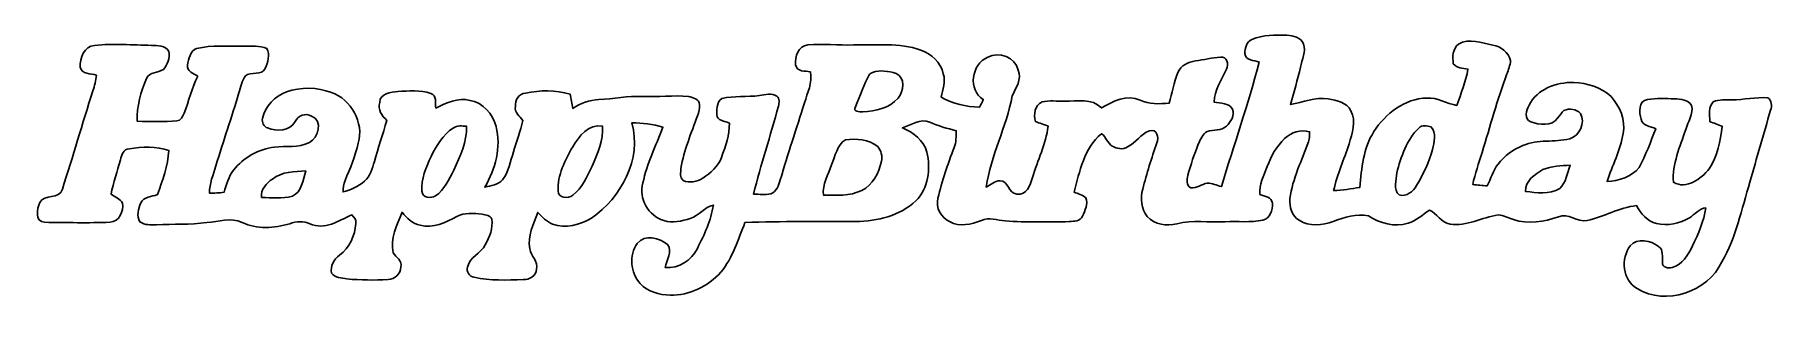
# Model space of a CAD drawing. Header units: centimetres. Extents: x -13.4 to 13.3, y -2.2 to 2.
import ezdxf

# ---------------------------------------------------------------- set-up
doc = ezdxf.new("R2010")
doc.units = ezdxf.units.CM
doc.header["$MEASUREMENT"] = 0
doc.layers.add('Camada 1', color=7, linetype='Continuous')

msp = doc.modelspace()

# ---------------------------------------------------------------- linework, layer by layer
at = {"layer": 'Camada 1', "color": 156}
for points, knots in [([(5.31741, 1.91135), (5.48674, 1.98225), (5.67513, 1.98191), (5.85576, 1.97414), (5.85576, 1.97414), (5.95136, 1.96744), (6.06812, 1.94239), (6.11116, 1.84467), (6.11116, 1.84467), (6.14997, 1.72261), (6.08753, 1.6016), (6.06283, 1.48342), (6.06283, 1.48342), (6.02156, 1.29046), (5.95948, 1.10348), (5.90902, 0.91298), (5.90902, 0.91298), (6.1027, 0.94156), (6.29143, 1.0354), (6.4904, 0.99764), (6.4904, 0.99764), (6.62164, 0.9779), (6.77403, 0.94262), (6.84035, 0.81385), (6.84035, 0.81385), (6.92572, 0.65229), (6.85977, 0.46777), (6.81143, 0.30551), (6.81143, 0.30551), (6.73276, 0.06738), (6.62939, -0.16262), (6.57331, -0.40781), (6.57331, -0.40781), (6.70947, -0.41134), (6.84281, -0.38028), (6.97723, -0.36264), (6.97723, -0.36264), (7.00475, -0.06879), (7.02875, 0.24058), (7.19278, 0.49635), (7.19278, 0.49635), (7.37376, 0.77045), (7.66514, 1.00612), (8.00734, 1.00999), (8.00734, 1.00999), (8.17174, 1.02517), (8.31003, 0.91827), (8.46842, 0.89782), (8.46842, 0.89782), (8.53369, 1.08055), (8.60848, 1.26259), (8.63847, 1.45555), (8.63847, 1.45555), (8.56085, 1.46967), (8.46737, 1.46755), (8.4148, 1.5367), (8.4148, 1.5367), (8.39893, 1.64007), (8.40386, 1.77058), (8.49383, 1.84009), (8.49383, 1.84009), (8.65786, 1.93428), (8.85048, 1.86231), (9.02053, 1.82457), (9.02053, 1.82457), (9.14646, 1.80057), (9.26429, 1.71555), (9.29534, 1.58574), (9.29534, 1.58574), (9.2904, 1.51448), (9.26112, 1.44744), (9.23854, 1.38007), (9.23854, 1.38007), (9.09002, 0.98565), (8.98207, 0.57784), (8.85647, 0.17568), (8.85647, 0.17568), (8.80921, 0.01128), (8.74642, -0.14887), (8.71361, -0.3175), (8.71361, -0.3175), (8.78733, -0.32597), (8.86107, -0.33231), (8.93514, -0.33972), (8.93514, -0.33972), (8.99653, -0.23001), (9.02158, -0.10125), (9.10271, -0.00282), (9.10271, -0.00282), (9.20326, 0.12242), (9.33696, 0.22119), (9.48619, 0.2801), (9.48619, 0.2801), (9.71303, 0.38028), (9.96914, 0.32702), (10.20514, 0.38452), (10.20514, 0.38452), (10.35931, 0.43497), (10.44997, 0.62864), (10.37059, 0.77435), (10.37059, 0.77435), (10.30746, 0.84137), (10.1988, 0.85831), (10.1166, 0.8202), (10.1166, 0.8202), (10.08027, 0.78422), (10.05099, 0.74224), (10.01854, 0.70309), (10.01854, 0.70309), (9.92823, 0.57221), (9.73454, 0.59655), (9.60542, 0.64593), (9.60542, 0.64593), (9.49888, 0.68686), (9.53698, 0.82444), (9.58074, 0.90063), (9.58074, 0.90063), (9.70421, 1.15217), (10.0023, 1.25694), (10.26724, 1.24953), (10.26724, 1.24953), (10.47326, 1.24037), (10.6874, 1.17792), (10.84085, 1.03433), (10.84085, 1.03433), (10.97562, 0.88265), (11.06805, 0.67274), (11.02713, 0.46743), (11.02713, 0.46743), (10.98408, 0.20884), (10.86202, -0.02504), (10.77948, -0.27128), (10.77948, -0.27128), (10.9601, -0.26105), (11.15625, -0.20002), (11.27583, -0.05749), (11.27583, -0.05749), (11.37391, 0.13441), (11.45151, 0.3376), (11.52877, 0.53903), (11.52877, 0.53903), (11.44834, 0.57467), (11.32382, 0.58242), (11.3037, 0.68686), (11.3037, 0.68686), (11.27125, 0.7888), (11.26067, 0.96767), (11.40037, 0.98636), (11.40037, 0.98636), (11.53759, 1.01564), (11.6794, 0.99942), (11.81876, 0.99905), (11.81876, 0.99905), (11.91083, 0.99201), (12.0276, 0.98848), (12.07947, 0.89746), (12.07947, 0.89746), (12.11333, 0.76694), (12.02443, 0.64769), (11.9902, 0.5267), (11.9902, 0.5267), (11.90201, 0.26423), (11.7789, -0.0007), (11.80076, -0.28363), (11.80076, -0.28363), (12.00291, -0.40111), (12.22445, -0.22754), (12.35287, -0.0762), (12.35287, -0.0762), (12.47352, 0.11818), (12.52677, 0.35031), (12.55218, 0.57608), (12.55218, 0.57608), (12.48762, 0.60077), (12.42306, 0.62547), (12.35957, 0.65158), (12.35957, 0.65158), (12.3585, 0.75282), (12.33699, 0.87312), (12.41319, 0.95391), (12.41319, 0.95391), (12.50102, 0.99589), (12.60403, 0.97542), (12.69893, 0.9839), (12.69893, 0.9839), (12.88345, 0.98212), (13.06653, 1.03011), (13.25104, 1.01318), (13.25104, 1.01318), (13.31277, 0.9726), (13.32089, 0.88935), (13.29477, 0.82479), (13.29477, 0.82479), (13.1893, 0.45614), (13.08206, 0.08784), (12.97622, -0.28117), (12.97622, -0.28117), (12.85027, -0.69461), (12.76419, -1.12642), (12.54724, -1.506), (12.54724, -1.506), (12.32923, -1.96849), (11.68259, -2.18722), (11.24162, -1.91593), (11.24162, -1.91593), (11.01514, -1.78752), (10.98868, -1.4545), (11.13508, -1.2573), (11.13508, -1.2573), (11.24902, -1.12888), (11.44905, -1.17968), (11.57216, -1.26787), (11.57216, -1.26787), (11.65506, -1.32186), (11.62156, -1.43121), (11.63284, -1.51411), (11.63284, -1.51411), (11.62156, -1.59103), (11.72457, -1.61183), (11.78031, -1.59173), (11.78031, -1.59173), (11.94011, -1.55081), (12.02796, -1.39946), (12.09462, -1.26152), (12.09462, -1.26152), (12.1814, -1.07421), (12.26925, -0.88299), (12.29854, -0.67663), (12.29854, -0.67663), (12.1927, -0.68545), (12.13097, -0.77893), (12.04595, -0.82902), (12.04595, -0.82902), (11.89743, -0.9218), (11.70834, -0.95673), (11.53795, -0.91651), (11.53795, -0.91651), (11.39613, -0.88194), (11.30194, -0.76234), (11.23244, -0.6424), (11.23244, -0.6424), (10.9661, -0.66815), (10.73219, -0.81667), (10.47255, -0.86959), (10.47255, -0.86959), (10.31804, -0.90628), (10.18292, -0.74259), (10.03158, -0.81455), (10.03158, -0.81455), (9.81039, -0.88935), (9.56592, -0.92991), (9.33908, -0.85583), (9.33908, -0.85583), (9.25971, -0.83609), (9.18739, -0.78668), (9.10483, -0.78387), (9.10483, -0.78387), (8.85754, -0.82337), (8.62012, -0.96343), (8.364, -0.92638), (8.364, -0.92638), (8.22571, -0.90874), (8.16186, -0.75742), (8.04615, -0.71225), (8.04615, -0.71225), (7.94066, -0.78387), (7.84542, -0.87665), (7.71842, -0.90945), (7.71842, -0.90945), (7.50992, -0.98036), (7.28661, -0.91122), (7.1074, -0.79869), (7.1074, -0.79869), (6.92643, -0.76305), (6.7377, -0.8195), (6.56836, -0.88511), (6.56836, -0.88511), (6.40115, -0.9458), (6.20006, -0.96908), (6.04343, -0.86783), (6.04343, -0.86783), (5.92842, -0.80398), (5.88856, -0.65829), (5.90196, -0.53516), (5.90196, -0.53516), (5.93865, -0.22718), (6.08471, 0.05115), (6.18771, 0.33972), (6.18771, 0.33972), (6.20572, 0.38876), (6.20218, 0.44167), (6.20465, 0.49247), (6.20465, 0.49247), (6.06707, 0.5334), (5.92101, 0.48436), (5.81871, 0.38876), (5.81871, 0.38876), (5.69453, 0.27023), (5.61199, 0.11535), (5.54989, -0.04304), (5.54989, -0.04304), (5.49804, -0.18097), (5.42678, -0.31855), (5.43947, -0.47096), (5.43947, -0.47096), (5.51074, -0.49742), (5.62397, -0.51082), (5.63068, -0.60678), (5.63068, -0.60678), (5.63703, -0.70801), (5.59647, -0.83996), (5.48462, -0.86465), (5.48462, -0.86465), (5.29342, -0.90628), (5.09656, -0.87948), (4.90326, -0.89005), (4.90326, -0.89005), (4.65632, -0.90275), (4.40477, -0.85865), (4.16207, -0.92216), (4.16207, -0.92216), (4.00507, -0.95815), (3.81987, -0.9338), (3.70733, -0.80963), (3.70733, -0.80963), (3.61385, -0.69249), (3.59409, -0.52951), (3.63677, -0.3884), (3.63677, -0.3884), (3.70099, -0.14958), (3.76907, 0.0889), (3.8555, 0.32066), (3.8555, 0.32066), (3.89431, 0.40393), (3.85197, 0.54186), (3.74015, 0.50729), (3.74015, 0.50729), (3.60432, 0.46284), (3.53342, 0.31644), (3.40359, 0.25893), (3.40359, 0.25893), (3.32916, 0.21271), (3.23708, 0.23424), (3.16512, 0.2734), (3.16512, 0.2734), (3.08963, 0.31679), (3.07304, 0.41768), (3.00073, 0.46248), (3.00073, 0.46248), (2.73368, 0.242), (2.66912, -0.11852), (2.57951, -0.43427), (2.57951, -0.43427), (2.64089, -0.46073), (2.70968, -0.47766), (2.76224, -0.5221), (2.76224, -0.5221), (2.79717, -0.61841), (2.75061, -0.71825), (2.71003, -0.80503), (2.71003, -0.80503), (2.67899, -0.88723), (2.57844, -0.88053), (2.50684, -0.88759), (2.50684, -0.88759), (2.17769, -0.89288), (1.84784, -0.90134), (1.51977, -0.87595), (1.51977, -0.87595), (1.39805, -0.87029), (1.27105, -0.81492), (1.15393, -0.86995), (1.15393, -0.86995), (1.00012, -0.93027), (0.81845, -0.97472), (0.66533, -0.88759), (0.66533, -0.88759), (0.53021, -0.82902), (0.44944, -0.67132), (0.48648, -0.52775), (0.48648, -0.52775), (0.54997, -0.26353), (0.63746, -0.00494), (0.73447, 0.2487), (0.73447, 0.2487), (0.76799, 0.33126), (0.76834, 0.42121), (0.76763, 0.5087), (0.76763, 0.5087), (0.62971, 0.54434), (0.49106, 0.58032), (0.36054, 0.63923), (0.36054, 0.63923), (0.21519, 0.70343), (0.07338, 0.59796), (-0.06068, 0.55209), (-0.06068, 0.55209), (0.10688, 0.48472), (0.2674, 0.36264), (0.31574, 0.18026), (0.31574, 0.18026), (0.37641, -0.07479), (0.34149, -0.37818), (0.14464, -0.56797), (0.14464, -0.56797), (-0.09983, -0.80081), (-0.44662, -0.87948), (-0.77505, -0.88652), (-0.77505, -0.88652), (-1.34408, -0.89217), (-1.91347, -0.87806), (-2.48214, -0.90134), (-2.48214, -0.90134), (-2.58938, -1.16204), (-2.67017, -1.44215), (-2.85184, -1.66404), (-2.85184, -1.66404), (-3.05011, -1.88136), (-3.33691, -2.02388), (-3.63395, -2.01999), (-3.63395, -2.01999), (-3.80012, -2.00871), (-3.97968, -1.96778), (-4.09504, -1.83832), (-4.09504, -1.83832), (-4.24673, -1.6764), (-4.2672, -1.40263), (-4.13948, -1.22166), (-4.13948, -1.22166), (-4.02201, -1.07385), (-3.79976, -1.13875), (-3.67276, -1.23754), (-3.67276, -1.23754), (-3.59233, -1.35078), (-3.69005, -1.47708), (-3.70874, -1.59419), (-3.70874, -1.59419), (-3.50448, -1.61571), (-3.30234, -1.48132), (-3.21486, -1.29962), (-3.21486, -1.29962), (-3.1069, -1.08902), (-3.00601, -0.86854), (-2.96757, -0.63358), (-2.96757, -0.63358), (-3.10656, -0.66216), (-3.19017, -0.7948), (-3.32351, -0.8375), (-3.32351, -0.8375), (-3.45334, -0.88159), (-3.59798, -0.91651), (-3.73203, -0.87066), (-3.73203, -0.87066), (-3.96769, -0.80539), (-4.12433, -0.52916), (-4.05165, -0.2942), (-4.05165, -0.2942), (-3.99308, 0.00565), (-3.85234, 0.27798), (-3.74368, 0.56091), (-3.74368, 0.56091), (-3.89748, 0.6177), (-4.06188, 0.62583), (-4.22416, 0.629), (-4.22416, 0.629), (-4.06223, 0.07267), (-4.38962, -0.52034), (-4.84363, -0.83431), (-4.84363, -0.83431), (-5.01931, -0.93873), (-5.24298, -1.00047), (-5.44125, -0.92674), (-5.44125, -0.92674), (-5.53437, -0.89076), (-5.60069, -0.8135), (-5.66949, -0.74541), (-5.66949, -0.74541), (-5.72981, -0.92533), (-5.83388, -1.10771), (-5.79225, -1.30422), (-5.79225, -1.30422), (-5.77391, -1.41534), (-5.65784, -1.50035), (-5.68888, -1.62031), (-5.68888, -1.62031), (-5.69595, -1.72049), (-5.79966, -1.78293), (-5.8935, -1.77906), (-5.8935, -1.77906), (-6.14539, -1.78435), (-6.40291, -1.79987), (-6.65056, -1.74271), (-6.65056, -1.74271), (-6.72076, -1.73036), (-6.77545, -1.6591), (-6.74933, -1.58784), (-6.74933, -1.58784), (-6.72041, -1.4305), (-6.54543, -1.37795), (-6.47664, -1.24459), (-6.47664, -1.24459), (-6.41139, -1.12606), (-6.35599, -0.98918), (-6.37611, -0.8516), (-6.37611, -0.8516), (-6.39692, -0.78563), (-6.47064, -0.78846), (-6.52568, -0.77505), (-6.52568, -0.77505), (-6.65551, -0.75812), (-6.79732, -0.74507), (-6.9162, -0.81068), (-6.9162, -0.81068), (-7.0873, -0.89817), (-7.28027, -0.99871), (-7.47818, -0.94438), (-7.47818, -0.94438), (-7.59777, -0.92463), (-7.68103, -0.83043), (-7.75687, -0.74436), (-7.75687, -0.74436), (-7.84083, -0.93944), (-7.9382, -1.14793), (-7.8934, -1.3663), (-7.8934, -1.3663), (-7.85213, -1.43791), (-7.74734, -1.48731), (-7.77487, -1.58433), (-7.77487, -1.58433), (-7.7798, -1.68733), (-7.86694, -1.77623), (-7.97171, -1.77694), (-7.97171, -1.77694), (-8.18268, -1.78929), (-8.3954, -1.78752), (-8.60601, -1.76812), (-8.60601, -1.76812), (-8.68679, -1.7519), (-8.79016, -1.7526), (-8.84166, -1.67815), (-8.84166, -1.67815), (-8.86601, -1.57198), (-8.80568, -1.46437), (-8.72066, -1.4037), (-8.72066, -1.4037), (-8.56332, -1.2947), (-8.48324, -1.10243), (-8.46737, -0.91687), (-8.46737, -0.91687), (-8.45431, -0.86042), (-8.497, -0.82232), (-8.52981, -0.78422), (-8.52981, -0.78422), (-8.72877, -0.87277), (-8.95208, -1.02376), (-9.17469, -0.92251), (-9.17469, -0.92251), (-9.27312, -0.87347), (-9.38424, -0.8844), (-9.48478, -0.92039), (-9.48478, -0.92039), (-9.7222, -0.99236), (-9.98995, -1.00753), (-10.21961, -0.90063), (-10.21961, -0.90063), (-10.39001, -0.81492), (-10.58086, -0.8957), (-10.76007, -0.89992), (-10.76007, -0.89992), (-11.0176, -0.93873), (-11.27759, -0.92216), (-11.53653, -0.93556), (-11.53653, -0.93556), (-11.62261, -0.93627), (-11.71751, -0.94614), (-11.79053, -0.8911), (-11.79053, -0.8911), (-11.84733, -0.80081), (-11.81206, -0.69108), (-11.77854, -0.59972), (-11.77854, -0.59972), (-11.73198, -0.50375), (-11.60815, -0.50658), (-11.52102, -0.47308), (-11.52102, -0.47308), (-11.43917, -0.25471), (-11.35803, -0.02857), (-11.34604, 0.2053), (-11.34604, 0.2053), (-11.53512, 0.26987), (-11.75419, 0.26282), (-11.95282, 0.23213), (-11.95282, 0.23213), (-12.04312, 0.23071), (-12.07028, 0.13263), (-12.0911, 0.06208), (-12.0911, 0.06208), (-12.13661, -0.11465), (-12.20082, -0.28645), (-12.23327, -0.46637), (-12.23327, -0.46637), (-12.17401, -0.51047), (-12.09357, -0.53516), (-12.0583, -0.60466), (-12.0583, -0.60466), (-12.03924, -0.72848), (-12.10733, -0.88971), (-12.24914, -0.89746), (-12.24914, -0.89746), (-12.58464, -0.91015), (-12.92119, -0.90204), (-13.25668, -0.89853), (-13.25668, -0.89853), (-13.40802, -0.889), (-13.37591, -0.69249), (-13.33146, -0.59655), (-13.33146, -0.59655), (-13.26373, -0.4512), (-13.02667, -0.55527), (-12.98363, -0.3884), (-12.98363, -0.3884), (-12.81923, 0.11148), (-12.67601, 0.61841), (-12.51443, 1.11901), (-12.51443, 1.11901), (-12.48833, 1.19803), (-12.46857, 1.27881), (-12.45869, 1.36136), (-12.45869, 1.36136), (-12.54337, 1.39242), (-12.68589, 1.37195), (-12.70987, 1.48378), (-12.70987, 1.48378), (-12.71799, 1.62207), (-12.64673, 1.80833), (-12.48692, 1.81892), (-12.48692, 1.81892), (-12.19693, 1.85208), (-11.90519, 1.82386), (-11.61414, 1.81963), (-11.61414, 1.81963), (-11.5196, 1.81504), (-11.39825, 1.82209), (-11.34533, 1.72473), (-11.34533, 1.72473), (-11.32557, 1.62701), (-11.36437, 1.52223), (-11.42787, 1.4478), (-11.42787, 1.4478), (-11.51149, 1.39734), (-11.64343, 1.41569), (-11.68788, 1.31163), (-11.68788, 1.31163), (-11.77607, 1.10525), (-11.84204, 0.88194), (-11.83111, 0.6551), (-11.83111, 0.6551), (-11.62755, 0.64805), (-11.42294, 0.64169), (-11.21974, 0.66145), (-11.21974, 0.66145), (-11.1573, 0.6625), (-11.13296, 0.72884), (-11.11179, 0.77611), (-11.11179, 0.77611), (-11.03559, 0.96378), (-10.99361, 1.16451), (-10.90048, 1.34549), (-10.90048, 1.34549), (-10.9661, 1.3857), (-11.07158, 1.42205), (-11.06028, 1.51694), (-11.06028, 1.51694), (-11.043, 1.61113), (-11.01583, 1.73143), (-10.91882, 1.77305), (-10.91882, 1.77305), (-10.6814, 1.82633), (-10.43658, 1.80057), (-10.19563, 1.80657), (-10.19563, 1.80657), (-10.07604, 1.80304), (-9.94974, 1.82068), (-9.83685, 1.77129), (-9.83685, 1.77129), (-9.78569, 1.67781), (-9.8238, 1.55963), (-9.86155, 1.46649), (-9.86155, 1.46649), (-9.91763, 1.34796), (-10.08203, 1.42239), (-10.16846, 1.34937), (-10.16846, 1.34937), (-10.22562, 1.27423), (-10.23902, 1.17792), (-10.26689, 1.09007), (-10.26689, 1.09007), (-10.38048, 0.71508), (-10.50784, 0.345), (-10.62143, -0.02962), (-10.62143, -0.02962), (-10.662, -0.16791), (-10.72161, -0.30409), (-10.7195, -0.45084), (-10.7195, -0.45084), (-10.64506, -0.4512), (-10.57027, -0.44626), (-10.49619, -0.43709), (-10.49619, -0.43709), (-10.45527, -0.31996), (-10.42846, -0.19297), (-10.34803, -0.09489), (-10.34803, -0.09489), (-10.19775, 0.09983), (-9.96279, 0.22365), (-9.72008, 0.25541), (-9.72008, 0.25541), (-9.54228, 0.27939), (-9.34931, 0.2427), (-9.18386, 0.32597), (-9.18386, 0.32597), (-9.04134, 0.3997), (-8.96937, 0.66428), (-9.14964, 0.73447), (-9.14964, 0.73447), (-9.24595, 0.78563), (-9.35214, 0.74259), (-9.40152, 0.64981), (-9.40152, 0.64981), (-9.48654, 0.50375), (-9.68304, 0.48965), (-9.82556, 0.55104), (-9.82556, 0.55104), (-9.88695, 0.56868), (-9.91729, 0.63887), (-9.90494, 0.69814), (-9.90494, 0.69814), (-9.86507, 0.88759), (-9.71373, 1.03928), (-9.53487, 1.10455), (-9.53487, 1.10455), (-9.31403, 1.18497), (-9.06426, 1.17863), (-8.84519, 1.09677), (-8.84519, 1.09677), (-8.54075, 0.98989), (-8.33966, 0.63146), (-8.43068, 0.3175), (-8.43068, 0.3175), (-8.47866, 0.11959), (-8.55521, -0.06984), (-8.63458, -0.25717), (-8.63458, -0.25717), (-8.66175, -0.31114), (-8.66245, -0.37217), (-8.66527, -0.43144), (-8.66527, -0.43144), (-8.5471, -0.40004), (-8.43068, -0.35031), (-8.33755, -0.26882), (-8.33755, -0.26882), (-8.24971, -0.19049), (-8.21619, -0.07338), (-8.18373, 0.03527), (-8.18373, 0.03527), (-8.12447, 0.24729), (-8.05356, 0.45578), (-7.99112, 0.66674), (-7.99112, 0.66674), (-8.07014, 0.73766), (-8.13117, 0.83361), (-8.10153, 0.94402), (-8.10153, 0.94402), (-8.09519, 1.08479), (-7.93044, 1.09784), (-7.82355, 1.11054), (-7.82355, 1.11054), (-7.65457, 1.11865), (-7.47642, 1.13736), (-7.31378, 1.08162), (-7.31378, 1.08162), (-7.21747, 1.05092), (-7.25311, 0.9331), (-7.23723, 0.85724), (-7.23723, 0.85724), (-7.07602, 0.93451), (-6.89751, 1.02164), (-6.71405, 0.97472), (-6.71405, 0.97472), (-6.51157, 0.9398), (-6.3641, 0.76553), (-6.30977, 0.57467), (-6.30977, 0.57467), (-6.23322, 0.254), (-6.3193, -0.08008), (-6.48475, -0.35877), (-6.48475, -0.35877), (-6.38986, -0.33479), (-6.27803, -0.32456), (-6.20994, -0.24589), (-6.20994, -0.24589), (-6.11857, -0.11959), (-6.09211, 0.03739), (-6.04378, 0.18238), (-6.04378, 0.18238), (-5.99756, 0.34395), (-5.93794, 0.502), (-5.89986, 0.66604), (-5.89986, 0.66604), (-5.94289, 0.73518), (-6.03391, 0.78775), (-6.01345, 0.88159), (-6.01345, 0.88159), (-6.02509, 0.97895), (-5.957, 1.07809), (-5.85681, 1.08761), (-5.85681, 1.08761), (-5.63245, 1.13242), (-5.39326, 1.13805), (-5.17277, 1.07102), (-5.17277, 1.07102), (-5.15443, 0.99871), (-5.14032, 0.92533), (-5.13257, 0.8509), (-5.13257, 0.8509), (-5.0112, 0.92816), (-4.87362, 0.98319), (-4.72863, 0.98777), (-4.72863, 0.98777), (-4.50391, 0.99694), (-4.28237, 1.04563), (-4.05694, 1.03399), (-4.05694, 1.03399), (-3.82128, 1.02517), (-3.58527, 1.05445), (-3.35033, 1.03611), (-3.35033, 1.03611), (-3.28648, 1.01458), (-3.17923, 0.99589), (-3.18276, 0.90945), (-3.18276, 0.90945), (-3.17605, 0.8509), (-3.19298, 0.79269), (-3.21239, 0.738), (-3.21239, 0.738), (-3.31082, 0.47342), (-3.41806, 0.2092), (-3.46709, -0.06984), (-3.46709, -0.06984), (-3.4692, -0.13263), (-3.49108, -0.21096), (-3.43181, -0.25576), (-3.43181, -0.25576), (-3.3348, -0.29951), (-3.2198, -0.27515), (-3.13231, -0.21978), (-3.13231, -0.21978), (-3.01025, -0.14357), (-2.89453, -0.04022), (-2.84444, 0.09842), (-2.84444, 0.09842), (-2.78058, 0.2674), (-2.72097, 0.44238), (-2.72097, 0.62512), (-2.72097, 0.62512), (-2.78553, 0.65263), (-2.87126, 0.65792), (-2.91253, 0.72143), (-2.91253, 0.72143), (-2.92135, 0.81738), (-2.92381, 0.93873), (-2.83845, 1.00329), (-2.83845, 1.00329), (-2.64936, 1.04985), (-2.45109, 1.02164), (-2.25918, 1.05021), (-2.25918, 1.05021), (-2.1717, 1.0548), (-2.07115, 1.09889), (-1.99354, 1.03752), (-1.99354, 1.03752), (-1.94062, 1.00929), (-1.95721, 0.93486), (-1.96744, 0.88688), (-1.96744, 0.88688), (-2.0895, 0.43497), (-2.23731, -0.01057), (-2.3495, -0.4646), (-2.3495, -0.4646), (-2.26236, -0.46496), (-2.17275, -0.48331), (-2.08667, -0.46214), (-2.08667, -0.46214), (-1.99743, -0.42791), (-1.96603, -0.3309), (-1.93922, -0.24835), (-1.93922, -0.24835), (-1.82421, 0.14922), (-1.6905, 0.54151), (-1.56669, 0.93627), (-1.56669, 0.93627), (-1.52188, 1.09114), (-1.4411, 1.246), (-1.47672, 1.41181), (-1.47672, 1.41181), (-1.55645, 1.43087), (-1.68627, 1.40864), (-1.70285, 1.51835), (-1.70285, 1.51835), (-1.72295, 1.64182), (-1.66017, 1.81397), (-1.51694, 1.82597), (-1.51694, 1.82597), (-1.28269, 1.8475), (-1.04668, 1.81751), (-0.81138, 1.82738), (-0.81138, 1.82738), (-0.46708, 1.81609), (-0.109, 1.86972), (0.22189, 1.74659), (0.22189, 1.74659), (0.38664, 1.69121), (0.53269, 1.55857), (0.56832, 1.38324), (0.56832, 1.38324), (0.60819, 1.26364), (0.56409, 1.14158), (0.53552, 1.02481), (0.53552, 1.02481), (0.71296, 0.91581), (0.9218, 0.87841), (1.12676, 0.86854), (1.12676, 0.86854), (1.14547, 0.90874), (1.16451, 0.94896), (1.18392, 0.98918), (1.18392, 0.98918), (0.93944, 1.13312), (1.00295, 1.53353), (1.25236, 1.63653), (1.25236, 1.63653), (1.42628, 1.72895), (1.67993, 1.64146), (1.72261, 1.43968), (1.72261, 1.43968), (1.78152, 1.29857), (1.68275, 1.16945), (1.62984, 1.04563), (1.62984, 1.04563), (1.53704, 0.56727), (1.30281, 0.12559), (1.2259, -0.35736), (1.2259, -0.35736), (1.2975, -0.32597), (1.36136, -0.26034), (1.44215, -0.25929), (1.44215, -0.25929), (1.5748, -0.25964), (1.56527, -0.45544), (1.69862, -0.46389), (1.69862, -0.46389), (1.8482, -0.49354), (1.90994, -0.32666), (1.94132, -0.21237), (1.94132, -0.21237), (2.01682, 0.05291), (2.14911, 0.30409), (2.18122, 0.57996), (2.18122, 0.57996), (2.11596, 0.60325), (2.05139, 0.62618), (1.98683, 0.64947), (1.98683, 0.64947), (1.95862, 0.75706), (1.9699, 0.90275), (2.08774, 0.95037), (2.08774, 0.95037), (2.19991, 0.98319), (2.31951, 0.95462), (2.43487, 0.96343), (2.43487, 0.96343), (2.62678, 0.9599), (2.85221, 1.01389), (3.00214, 0.85865), (3.00214, 0.85865), (3.17782, 0.95708), (3.39302, 1.07667), (3.59516, 0.97861), (3.59516, 0.97861), (3.73415, 0.91052), (3.89183, 0.92216), (4.04176, 0.93027), (4.04176, 0.93027), (4.09434, 1.08549), (4.11444, 1.2506), (4.17547, 1.40299), (4.17547, 1.40299), (4.22098, 1.51129), (4.3367, 1.56845), (4.44816, 1.5815), (4.44816, 1.5815), (4.57658, 1.59702), (4.70252, 1.62947), (4.83129, 1.64076), (4.83129, 1.64076), (4.93218, 1.65347), (4.96746, 1.52858), (4.92548, 1.45486), (4.92548, 1.45486), (4.8514, 1.29046), (4.74027, 1.13488), (4.73533, 0.94791), (4.73533, 0.94791), (4.82917, 0.92216), (4.96675, 0.94297), (5.0158, 0.83996), (5.0158, 0.83996), (5.05529, 0.74471), (4.99109, 0.64416), (4.92653, 0.57714), (4.92653, 0.57714), (4.84222, 0.51047), (4.72722, 0.52139), (4.62808, 0.49776), (4.62808, 0.49776), (4.55295, 0.45826), (4.52366, 0.37324), (4.49155, 0.30056), (4.49155, 0.30056), (4.43018, 0.14427), (4.37409, -0.01447), (4.33105, -0.17673), (4.33105, -0.17673), (4.31482, -0.24377), (4.29965, -0.3316), (4.3762, -0.36795), (4.3762, -0.36795), (4.46687, -0.37889), (4.54413, -0.31396), (4.6302, -0.29562), (4.6302, -0.29562), (4.705, -0.29703), (4.77414, -0.3309), (4.84611, -0.34854), (4.84611, -0.34854), (5.04296, 0.28787), (5.25673, 0.91968), (5.42854, 1.5635), (5.42854, 1.5635), (5.34882, 1.59315), (5.21864, 1.58608), (5.20522, 1.69545), (5.20522, 1.69545), (5.21334, 1.77587), (5.22993, 1.88066), (5.31741, 1.91135)], [0, 0, 0, 0, 0.00377358, 0.00377358, 0.00377358, 0.00377358, 0.00754717, 0.00754717, 0.00754717, 0.00754717, 0.01132075, 0.01132075, 0.01132075, 0.01132075, 0.01509434, 0.01509434, 0.01509434, 0.01509434, 0.01886792, 0.01886792, 0.01886792, 0.01886792, 0.02264151, 0.02264151, 0.02264151, 0.02264151, 0.02641509, 0.02641509, 0.02641509, 0.02641509, 0.03018868, 0.03018868, 0.03018868, 0.03018868, 0.03396226, 0.03396226, 0.03396226, 0.03396226, 0.03773585, 0.03773585, 0.03773585, 0.03773585, 0.04150943, 0.04150943, 0.04150943, 0.04150943, 0.04528302, 0.04528302, 0.04528302, 0.04528302, 0.0490566, 0.0490566, 0.0490566, 0.0490566, 0.05283019, 0.05283019, 0.05283019, 0.05283019, 0.05660377, 0.05660377, 0.05660377, 0.05660377, 0.06037736, 0.06037736, 0.06037736, 0.06037736, 0.06415094, 0.06415094, 0.06415094, 0.06415094, 0.06792453, 0.06792453, 0.06792453, 0.06792453, 0.07169811, 0.07169811, 0.07169811, 0.07169811, 0.0754717, 0.0754717, 0.0754717, 0.0754717, 0.07924528, 0.07924528, 0.07924528, 0.07924528, 0.08301887, 0.08301887, 0.08301887, 0.08301887, 0.08679245, 0.08679245, 0.08679245, 0.08679245, 0.09056604, 0.09056604, 0.09056604, 0.09056604, 0.09433962, 0.09433962, 0.09433962, 0.09433962, 0.09811321, 0.09811321, 0.09811321, 0.09811321, 0.10188679, 0.10188679, 0.10188679, 0.10188679, 0.10566038, 0.10566038, 0.10566038, 0.10566038, 0.10943396, 0.10943396, 0.10943396, 0.10943396, 0.11320755, 0.11320755, 0.11320755, 0.11320755, 0.11698113, 0.11698113, 0.11698113, 0.11698113, 0.12075472, 0.12075472, 0.12075472, 0.12075472, 0.1245283, 0.1245283, 0.1245283, 0.1245283, 0.12830189, 0.12830189, 0.12830189, 0.12830189, 0.13207547, 0.13207547, 0.13207547, 0.13207547, 0.13584906, 0.13584906, 0.13584906, 0.13584906, 0.13962264, 0.13962264, 0.13962264, 0.13962264, 0.14339623, 0.14339623, 0.14339623, 0.14339623, 0.14716981, 0.14716981, 0.14716981, 0.14716981, 0.1509434, 0.1509434, 0.1509434, 0.1509434, 0.15471698, 0.15471698, 0.15471698, 0.15471698, 0.15849057, 0.15849057, 0.15849057, 0.15849057, 0.16226415, 0.16226415, 0.16226415, 0.16226415, 0.16603774, 0.16603774, 0.16603774, 0.16603774, 0.16981132, 0.16981132, 0.16981132, 0.16981132, 0.17358491, 0.17358491, 0.17358491, 0.17358491, 0.17735849, 0.17735849, 0.17735849, 0.17735849, 0.18113208, 0.18113208, 0.18113208, 0.18113208, 0.18490566, 0.18490566, 0.18490566, 0.18490566, 0.18867925, 0.18867925, 0.18867925, 0.18867925, 0.19245283, 0.19245283, 0.19245283, 0.19245283, 0.19622642, 0.19622642, 0.19622642, 0.19622642, 0.2, 0.2, 0.2, 0.2, 0.20377358, 0.20377358, 0.20377358, 0.20377358, 0.20754717, 0.20754717, 0.20754717, 0.20754717, 0.21132075, 0.21132075, 0.21132075, 0.21132075, 0.21509434, 0.21509434, 0.21509434, 0.21509434, 0.21886792, 0.21886792, 0.21886792, 0.21886792, 0.22264151, 0.22264151, 0.22264151, 0.22264151, 0.22641509, 0.22641509, 0.22641509, 0.22641509, 0.23018868, 0.23018868, 0.23018868, 0.23018868, 0.23396226, 0.23396226, 0.23396226, 0.23396226, 0.23773585, 0.23773585, 0.23773585, 0.23773585, 0.24150943, 0.24150943, 0.24150943, 0.24150943, 0.24528302, 0.24528302, 0.24528302, 0.24528302, 0.2490566, 0.2490566, 0.2490566, 0.2490566, 0.25283019, 0.25283019, 0.25283019, 0.25283019, 0.25660377, 0.25660377, 0.25660377, 0.25660377, 0.26037736, 0.26037736, 0.26037736, 0.26037736, 0.26415094, 0.26415094, 0.26415094, 0.26415094, 0.26792453, 0.26792453, 0.26792453, 0.26792453, 0.27169811, 0.27169811, 0.27169811, 0.27169811, 0.2754717, 0.2754717, 0.2754717, 0.2754717, 0.27924528, 0.27924528, 0.27924528, 0.27924528, 0.28301887, 0.28301887, 0.28301887, 0.28301887, 0.28679245, 0.28679245, 0.28679245, 0.28679245, 0.29056604, 0.29056604, 0.29056604, 0.29056604, 0.29433962, 0.29433962, 0.29433962, 0.29433962, 0.29811321, 0.29811321, 0.29811321, 0.29811321, 0.30188679, 0.30188679, 0.30188679, 0.30188679, 0.30566038, 0.30566038, 0.30566038, 0.30566038, 0.30943396, 0.30943396, 0.30943396, 0.30943396, 0.31320755, 0.31320755, 0.31320755, 0.31320755, 0.31698113, 0.31698113, 0.31698113, 0.31698113, 0.32075472, 0.32075472, 0.32075472, 0.32075472, 0.3245283, 0.3245283, 0.3245283, 0.3245283, 0.32830189, 0.32830189, 0.32830189, 0.32830189, 0.33207547, 0.33207547, 0.33207547, 0.33207547, 0.33584906, 0.33584906, 0.33584906, 0.33584906, 0.33962264, 0.33962264, 0.33962264, 0.33962264, 0.34339623, 0.34339623, 0.34339623, 0.34339623, 0.34716981, 0.34716981, 0.34716981, 0.34716981, 0.3509434, 0.3509434, 0.3509434, 0.3509434, 0.35471698, 0.35471698, 0.35471698, 0.35471698, 0.35849057, 0.35849057, 0.35849057, 0.35849057, 0.36226415, 0.36226415, 0.36226415, 0.36226415, 0.36603774, 0.36603774, 0.36603774, 0.36603774, 0.36981132, 0.36981132, 0.36981132, 0.36981132, 0.37358491, 0.37358491, 0.37358491, 0.37358491, 0.37735849, 0.37735849, 0.37735849, 0.37735849, 0.38113208, 0.38113208, 0.38113208, 0.38113208, 0.38490566, 0.38490566, 0.38490566, 0.38490566, 0.38867925, 0.38867925, 0.38867925, 0.38867925, 0.39245283, 0.39245283, 0.39245283, 0.39245283, 0.39622642, 0.39622642, 0.39622642, 0.39622642, 0.4, 0.4, 0.4, 0.4, 0.40377358, 0.40377358, 0.40377358, 0.40377358, 0.40754717, 0.40754717, 0.40754717, 0.40754717, 0.41132075, 0.41132075, 0.41132075, 0.41132075, 0.41509434, 0.41509434, 0.41509434, 0.41509434, 0.41886792, 0.41886792, 0.41886792, 0.41886792, 0.42264151, 0.42264151, 0.42264151, 0.42264151, 0.42641509, 0.42641509, 0.42641509, 0.42641509, 0.43018868, 0.43018868, 0.43018868, 0.43018868, 0.43396226, 0.43396226, 0.43396226, 0.43396226, 0.43773585, 0.43773585, 0.43773585, 0.43773585, 0.44150943, 0.44150943, 0.44150943, 0.44150943, 0.44528302, 0.44528302, 0.44528302, 0.44528302, 0.4490566, 0.4490566, 0.4490566, 0.4490566, 0.45283019, 0.45283019, 0.45283019, 0.45283019, 0.45660377, 0.45660377, 0.45660377, 0.45660377, 0.46037736, 0.46037736, 0.46037736, 0.46037736, 0.46415094, 0.46415094, 0.46415094, 0.46415094, 0.46792453, 0.46792453, 0.46792453, 0.46792453, 0.47169811, 0.47169811, 0.47169811, 0.47169811, 0.4754717, 0.4754717, 0.4754717, 0.4754717, 0.47924528, 0.47924528, 0.47924528, 0.47924528, 0.48301887, 0.48301887, 0.48301887, 0.48301887, 0.48679245, 0.48679245, 0.48679245, 0.48679245, 0.49056604, 0.49056604, 0.49056604, 0.49056604, 0.49433962, 0.49433962, 0.49433962, 0.49433962, 0.49811321, 0.49811321, 0.49811321, 0.49811321, 0.50188679, 0.50188679, 0.50188679, 0.50188679, 0.50566038, 0.50566038, 0.50566038, 0.50566038, 0.50943396, 0.50943396, 0.50943396, 0.50943396, 0.51320755, 0.51320755, 0.51320755, 0.51320755, 0.51698113, 0.51698113, 0.51698113, 0.51698113, 0.52075472, 0.52075472, 0.52075472, 0.52075472, 0.5245283, 0.5245283, 0.5245283, 0.5245283, 0.52830189, 0.52830189, 0.52830189, 0.52830189, 0.53207547, 0.53207547, 0.53207547, 0.53207547, 0.53584906, 0.53584906, 0.53584906, 0.53584906, 0.53962264, 0.53962264, 0.53962264, 0.53962264, 0.54339623, 0.54339623, 0.54339623, 0.54339623, 0.54716981, 0.54716981, 0.54716981, 0.54716981, 0.5509434, 0.5509434, 0.5509434, 0.5509434, 0.55471698, 0.55471698, 0.55471698, 0.55471698, 0.55849057, 0.55849057, 0.55849057, 0.55849057, 0.56226415, 0.56226415, 0.56226415, 0.56226415, 0.56603774, 0.56603774, 0.56603774, 0.56603774, 0.56981132, 0.56981132, 0.56981132, 0.56981132, 0.57358491, 0.57358491, 0.57358491, 0.57358491, 0.57735849, 0.57735849, 0.57735849, 0.57735849, 0.58113208, 0.58113208, 0.58113208, 0.58113208, 0.58490566, 0.58490566, 0.58490566, 0.58490566, 0.58867925, 0.58867925, 0.58867925, 0.58867925, 0.59245283, 0.59245283, 0.59245283, 0.59245283, 0.59622642, 0.59622642, 0.59622642, 0.59622642, 0.6, 0.6, 0.6, 0.6, 0.60377358, 0.60377358, 0.60377358, 0.60377358, 0.60754717, 0.60754717, 0.60754717, 0.60754717, 0.61132075, 0.61132075, 0.61132075, 0.61132075, 0.61509434, 0.61509434, 0.61509434, 0.61509434, 0.61886792, 0.61886792, 0.61886792, 0.61886792, 0.62264151, 0.62264151, 0.62264151, 0.62264151, 0.62641509, 0.62641509, 0.62641509, 0.62641509, 0.63018868, 0.63018868, 0.63018868, 0.63018868, 0.63396226, 0.63396226, 0.63396226, 0.63396226, 0.63773585, 0.63773585, 0.63773585, 0.63773585, 0.64150943, 0.64150943, 0.64150943, 0.64150943, 0.64528302, 0.64528302, 0.64528302, 0.64528302, 0.6490566, 0.6490566, 0.6490566, 0.6490566, 0.65283019, 0.65283019, 0.65283019, 0.65283019, 0.65660377, 0.65660377, 0.65660377, 0.65660377, 0.66037736, 0.66037736, 0.66037736, 0.66037736, 0.66415094, 0.66415094, 0.66415094, 0.66415094, 0.66792453, 0.66792453, 0.66792453, 0.66792453, 0.67169811, 0.67169811, 0.67169811, 0.67169811, 0.6754717, 0.6754717, 0.6754717, 0.6754717, 0.67924528, 0.67924528, 0.67924528, 0.67924528, 0.68301887, 0.68301887, 0.68301887, 0.68301887, 0.68679245, 0.68679245, 0.68679245, 0.68679245, 0.69056604, 0.69056604, 0.69056604, 0.69056604, 0.69433962, 0.69433962, 0.69433962, 0.69433962, 0.69811321, 0.69811321, 0.69811321, 0.69811321, 0.70188679, 0.70188679, 0.70188679, 0.70188679, 0.70566038, 0.70566038, 0.70566038, 0.70566038, 0.70943396, 0.70943396, 0.70943396, 0.70943396, 0.71320755, 0.71320755, 0.71320755, 0.71320755, 0.71698113, 0.71698113, 0.71698113, 0.71698113, 0.72075472, 0.72075472, 0.72075472, 0.72075472, 0.7245283, 0.7245283, 0.7245283, 0.7245283, 0.72830189, 0.72830189, 0.72830189, 0.72830189, 0.73207547, 0.73207547, 0.73207547, 0.73207547, 0.73584906, 0.73584906, 0.73584906, 0.73584906, 0.73962264, 0.73962264, 0.73962264, 0.73962264, 0.74339623, 0.74339623, 0.74339623, 0.74339623, 0.74716981, 0.74716981, 0.74716981, 0.74716981, 0.7509434, 0.7509434, 0.7509434, 0.7509434, 0.75471698, 0.75471698, 0.75471698, 0.75471698, 0.75849057, 0.75849057, 0.75849057, 0.75849057, 0.76226415, 0.76226415, 0.76226415, 0.76226415, 0.76603774, 0.76603774, 0.76603774, 0.76603774, 0.76981132, 0.76981132, 0.76981132, 0.76981132, 0.77358491, 0.77358491, 0.77358491, 0.77358491, 0.77735849, 0.77735849, 0.77735849, 0.77735849, 0.78113208, 0.78113208, 0.78113208, 0.78113208, 0.78490566, 0.78490566, 0.78490566, 0.78490566, 0.78867925, 0.78867925, 0.78867925, 0.78867925, 0.79245283, 0.79245283, 0.79245283, 0.79245283, 0.79622642, 0.79622642, 0.79622642, 0.79622642, 0.8, 0.8, 0.8, 0.8, 0.80377358, 0.80377358, 0.80377358, 0.80377358, 0.80754717, 0.80754717, 0.80754717, 0.80754717, 0.81132075, 0.81132075, 0.81132075, 0.81132075, 0.81509434, 0.81509434, 0.81509434, 0.81509434, 0.81886792, 0.81886792, 0.81886792, 0.81886792, 0.82264151, 0.82264151, 0.82264151, 0.82264151, 0.82641509, 0.82641509, 0.82641509, 0.82641509, 0.83018868, 0.83018868, 0.83018868, 0.83018868, 0.83396226, 0.83396226, 0.83396226, 0.83396226, 0.83773585, 0.83773585, 0.83773585, 0.83773585, 0.84150943, 0.84150943, 0.84150943, 0.84150943, 0.84528302, 0.84528302, 0.84528302, 0.84528302, 0.8490566, 0.8490566, 0.8490566, 0.8490566, 0.85283019, 0.85283019, 0.85283019, 0.85283019, 0.85660377, 0.85660377, 0.85660377, 0.85660377, 0.86037736, 0.86037736, 0.86037736, 0.86037736, 0.86415094, 0.86415094, 0.86415094, 0.86415094, 0.86792453, 0.86792453, 0.86792453, 0.86792453, 0.87169811, 0.87169811, 0.87169811, 0.87169811, 0.8754717, 0.8754717, 0.8754717, 0.8754717, 0.87924528, 0.87924528, 0.87924528, 0.87924528, 0.88301887, 0.88301887, 0.88301887, 0.88301887, 0.88679245, 0.88679245, 0.88679245, 0.88679245, 0.89056604, 0.89056604, 0.89056604, 0.89056604, 0.89433962, 0.89433962, 0.89433962, 0.89433962, 0.89811321, 0.89811321, 0.89811321, 0.89811321, 0.90188679, 0.90188679, 0.90188679, 0.90188679, 0.90566038, 0.90566038, 0.90566038, 0.90566038, 0.90943396, 0.90943396, 0.90943396, 0.90943396, 0.91320755, 0.91320755, 0.91320755, 0.91320755, 0.91698113, 0.91698113, 0.91698113, 0.91698113, 0.92075472, 0.92075472, 0.92075472, 0.92075472, 0.9245283, 0.9245283, 0.9245283, 0.9245283, 0.92830189, 0.92830189, 0.92830189, 0.92830189, 0.93207547, 0.93207547, 0.93207547, 0.93207547, 0.93584906, 0.93584906, 0.93584906, 0.93584906, 0.93962264, 0.93962264, 0.93962264, 0.93962264, 0.94339623, 0.94339623, 0.94339623, 0.94339623, 0.94716981, 0.94716981, 0.94716981, 0.94716981, 0.9509434, 0.9509434, 0.9509434, 0.9509434, 0.95471698, 0.95471698, 0.95471698, 0.95471698, 0.95849057, 0.95849057, 0.95849057, 0.95849057, 0.96226415, 0.96226415, 0.96226415, 0.96226415, 0.96603774, 0.96603774, 0.96603774, 0.96603774, 0.96981132, 0.96981132, 0.96981132, 0.96981132, 0.97358491, 0.97358491, 0.97358491, 0.97358491, 0.97735849, 0.97735849, 0.97735849, 0.97735849, 0.98113208, 0.98113208, 0.98113208, 0.98113208, 0.98490566, 0.98490566, 0.98490566, 0.98490566, 0.98867925, 0.98867925, 0.98867925, 0.98867925, 0.99245283, 0.99245283, 0.99245283, 0.99245283, 1, 1, 1, 1]), ([(-0.51929, 1.40545), (-0.51929, 1.40545), (-0.51929, 1.40545), (-0.51929, 1.40545), (-0.51929, 1.40545), (-0.53057, 1.39805), (-0.55279, 1.3836), (-0.56409, 1.37653), (-0.56409, 1.37653), (-0.65193, 1.21708), (-0.71508, 1.04493), (-0.78317, 0.87629), (-0.78317, 0.87629), (-0.82585, 0.79728), (-0.72002, 0.79621), (-0.67062, 0.79903), (-0.67062, 0.79903), (-0.47519, 0.80398), (-0.26034, 0.85619), (-0.127, 1.00965), (-0.127, 1.00965), (-0.03668, 1.11548), (-0.00847, 1.32257), (-0.15875, 1.38852), (-0.15875, 1.38852), (-0.2734, 1.42205), (-0.40393, 1.44604), (-0.51929, 1.40545)], [0, 0, 0, 0, 0.125, 0.125, 0.125, 0.125, 0.25, 0.25, 0.25, 0.25, 0.375, 0.375, 0.375, 0.375, 0.5, 0.5, 0.5, 0.5, 0.625, 0.625, 0.625, 0.625, 0.75, 0.75, 0.75, 0.75, 1, 1, 1, 1]), ([(-6.96877, 0.55033), (-6.96877, 0.55033), (-6.96877, 0.55033), (-6.96877, 0.55033), (-6.96877, 0.55033), (-7.12893, 0.45013), (-7.227, 0.27939), (-7.31061, 0.11499), (-7.31061, 0.11499), (-7.38752, -0.05326), (-7.46794, -0.23283), (-7.45313, -0.42228), (-7.45313, -0.42228), (-7.4422, -0.52351), (-7.31343, -0.53657), (-7.24288, -0.49283), (-7.24288, -0.49283), (-7.1053, -0.39758), (-7.03403, -0.23988), (-6.95959, -0.09596), (-6.95959, -0.09596), (-6.86118, 0.11606), (-6.75886, 0.3383), (-6.76556, 0.5775), (-6.76556, 0.5775), (-6.83365, 0.58032), (-6.90915, 0.59372), (-6.96877, 0.55033)], [0, 0, 0, 0, 0.125, 0.125, 0.125, 0.125, 0.25, 0.25, 0.25, 0.25, 0.375, 0.375, 0.375, 0.375, 0.5, 0.5, 0.5, 0.5, 0.625, 0.625, 0.625, 0.625, 0.75, 0.75, 0.75, 0.75, 1, 1, 1, 1]), ([(-5.13291, 0.26317), (-5.13291, 0.26317), (-5.13291, 0.26317), (-5.13291, 0.26317), (-5.13291, 0.26317), (-5.24686, 0.05467), (-5.37069, -0.17144), (-5.35622, -0.41627), (-5.35622, -0.41627), (-5.36046, -0.53269), (-5.2003, -0.53833), (-5.13221, -0.48153), (-5.13221, -0.48153), (-4.98581, -0.37112), (-4.91243, -0.19543), (-4.83376, -0.03562), (-4.83376, -0.03562), (-4.75121, 0.1598), (-4.65737, 0.36335), (-4.6743, 0.58103), (-4.6743, 0.58103), (-4.88843, 0.61982), (-5.03414, 0.42262), (-5.13291, 0.26317)], [0, 0, 0, 0, 0.14285714, 0.14285714, 0.14285714, 0.14285714, 0.28571429, 0.28571429, 0.28571429, 0.28571429, 0.42857143, 0.42857143, 0.42857143, 0.42857143, 0.57142857, 0.57142857, 0.57142857, 0.57142857, 0.71428571, 0.71428571, 0.71428571, 0.71428571, 1, 1, 1, 1]), ([(7.88528, 0.54997), (7.88528, 0.54997), (7.88528, 0.54997), (7.88528, 0.54997), (7.88528, 0.54997), (7.6962, 0.37007), (7.60942, 0.10724), (7.5445, -0.13935), (7.5445, -0.13935), (7.53955, -0.2487), (7.487, -0.39616), (7.58225, -0.47871), (7.58225, -0.47871), (7.69725, -0.50729), (7.79322, -0.42615), (7.84789, -0.33338), (7.84789, -0.33338), (7.95406, -0.16087), (8.03909, 0.02645), (8.09554, 0.22119), (8.09554, 0.22119), (8.12058, 0.33372), (8.15691, 0.47342), (8.0712, 0.56902), (8.0712, 0.56902), (8.01088, 0.58773), (7.93433, 0.59972), (7.88528, 0.54997)], [0, 0, 0, 0, 0.125, 0.125, 0.125, 0.125, 0.25, 0.25, 0.25, 0.25, 0.375, 0.375, 0.375, 0.375, 0.5, 0.5, 0.5, 0.5, 0.625, 0.625, 0.625, 0.625, 0.75, 0.75, 0.75, 0.75, 1, 1, 1, 1]), ([(-0.93802, 0.37076), (-0.93802, 0.37076), (-0.93802, 0.37076), (-0.93802, 0.37076), (-0.93802, 0.37076), (-1.06469, 0.28609), (-1.09502, 0.11959), (-1.15076, -0.01305), (-1.15076, -0.01305), (-1.19803, -0.16651), (-1.29611, -0.31433), (-1.27528, -0.48048), (-1.27528, -0.48048), (-1.07809, -0.4819), (-0.86818, -0.50095), (-0.68615, -0.40781), (-0.68615, -0.40781), (-0.51328, -0.32702), (-0.42121, -0.14005), (-0.38347, 0.03844), (-0.38347, 0.03844), (-0.363, 0.11818), (-0.38876, 0.2046), (-0.44062, 0.26634), (-0.44062, 0.26634), (-0.57891, 0.37853), (-0.7687, 0.38946), (-0.93802, 0.37076)], [0, 0, 0, 0, 0.125, 0.125, 0.125, 0.125, 0.25, 0.25, 0.25, 0.25, 0.375, 0.375, 0.375, 0.375, 0.5, 0.5, 0.5, 0.5, 0.625, 0.625, 0.625, 0.625, 0.75, 0.75, 0.75, 0.75, 1, 1, 1, 1]), ([(-9.74866, -0.23388), (-9.74866, -0.23388), (-9.74866, -0.23388), (-9.74866, -0.23388), (-9.74866, -0.23388), (-9.84426, -0.29562), (-9.93457, -0.39263), (-9.91834, -0.51576), (-9.91834, -0.51576), (-9.761, -0.52069), (-9.59873, -0.53903), (-9.44491, -0.49671), (-9.44491, -0.49671), (-9.29745, -0.4318), (-9.28511, -0.24482), (-9.23924, -0.11007), (-9.23924, -0.11007), (-9.41352, -0.1157), (-9.60578, -0.11959), (-9.74866, -0.23388)], [0, 0, 0, 0, 0.16666667, 0.16666667, 0.16666667, 0.16666667, 0.33333333, 0.33333333, 0.33333333, 0.33333333, 0.5, 0.5, 0.5, 0.5, 0.66666667, 0.66666667, 0.66666667, 0.66666667, 1, 1, 1, 1]), ([(9.79382, -0.0896), (9.79382, -0.0896), (9.79382, -0.0896), (9.79382, -0.0896), (9.79382, -0.0896), (9.66504, -0.1584), (9.52076, -0.25964), (9.52429, -0.42298), (9.52429, -0.42298), (9.69785, -0.45013), (9.89117, -0.46708), (10.05134, -0.38135), (10.05134, -0.38135), (10.15083, -0.28928), (10.16669, -0.14216), (10.21396, -0.0208), (10.21396, -0.0208), (10.07251, -0.02962), (9.9254, -0.03281), (9.79382, -0.0896)], [0, 0, 0, 0, 0.16666667, 0.16666667, 0.16666667, 0.16666667, 0.33333333, 0.33333333, 0.33333333, 0.33333333, 0.5, 0.5, 0.5, 0.5, 0.66666667, 0.66666667, 0.66666667, 0.66666667, 1, 1, 1, 1])]:
    msp.add_open_spline(points, degree=3, knots=knots, dxfattribs=at)

doc.saveas('drawing.dxf')
